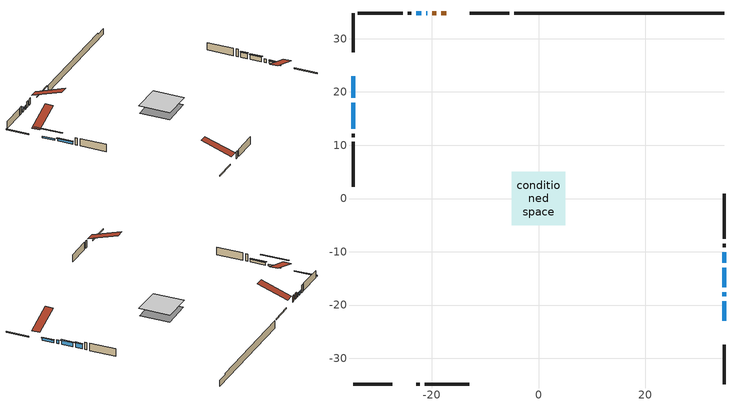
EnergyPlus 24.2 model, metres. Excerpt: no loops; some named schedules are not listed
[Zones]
conditioned space
 floor outside (Floor1 construction): -0.3,-0.3 -0.3,0.3 0.3,0.3 0.3,-0.3 z0.61
 floor adiabatic (AdiabaticFloorConstruction): -5.06,-5.06 -5.06,5.06 5.06,5.06 5.06,-5.06 z0.61
 floor foundation (Slab1 construction): -4.98,-4.88 -4.98,4.88 4.98,4.88 4.98,-4.88 z-1.83
 wall outside (RimJoist1 construction): -5.52,34.83 -12.91,34.83 / -34.83,-34.83 -27.44,-34.83 / -34.83,34.83 -34.83,27.44 / 34.83,-34.83 34.83,-27.44 z0.61:0.91
 wall outside (AdiabaticWallConstruction 1): -17.36,34.83 -18.26,34.83 / -19.18,34.83 -19.92,34.83 z0.61:2.64
 wall outside (AdiabaticWallConstruction): 34.83,-22.99 34.83,-19.31 z0.61:1.37; -34.83,22.99 -34.83,18.93 z0.61:1.12; 34.83,-18.38 34.83,-17.64 / -20.85,34.83 -21.11,34.83 z0.61:1.83; 34.83,-16.71 34.83,-13.03 z0.61:2.03; 34.83,-12.1 34.83,-10.06 z0.61:2.24; -22.03,34.83 -22.95,34.83 z0.61:1.58; -34.83,18 -34.83,13.13 z0.61:1.42
 wall outside (Wall1 construction): -23.88,34.83 -24.53,34.83 / -22.99,-34.83 -22.33,-34.83 / -34.83,12.2 -34.83,11.54 / 34.83,-9.13 34.83,-8.48 z0.61:3.05
 wall outside (Wall2 construction): -25.46,34.83 -33.9,34.83 / -21.4,-34.83 -12.96,-34.83 / -34.83,10.61 -34.83,2.17 / 34.83,-7.55 34.83,0.89 z0.61:3.05
 wall foundation (FoundationWall1 construction): -4.59,34.83,-1.83 -4.59,34.83,0.61 30.89,34.83,0.61 30.89,34.83,0.09 34.83,34.83,0.09 34.83,34.83,-1.83
 window (WindowConstruction): 34.83,-22.99 34.83,-19.31 z0.61:1.37
 window (WindowConstruction 7): -34.83,22.99 -34.83,18.93 z0.61:1.12
 window (WindowConstruction 5): 34.83,-18.38 34.83,-17.64 z0.61:1.83
 window (WindowConstruction 6): -20.85,34.83 -21.1,34.83 z0.61:1.83
 window (WindowConstruction 1): 34.83,-16.71 34.83,-13.03 z0.61:2.03
 window (WindowConstruction 2): 34.83,-12.1 34.83,-10.06 z0.61:2.23
 window (WindowConstruction 3): -22.03,34.83 -22.95,34.83 z0.61:1.58
 window (WindowConstruction 4): -34.83,18 -34.83,13.13 z0.61:1.42
 door (Door): -17.36,34.83 -18.25,34.83 z0.61:2.64
 door (Door 1): -19.18,34.83 -19.92,34.83 z0.61:2.64
 ceiling adiabatic (AdiabaticFloorConstruction): 5.06,-5.06 5.06,5.06 -5.06,5.06 -5.06,-5.06 z0.61
 roof outside (Roof1 construction): -16.43,34.83,3.05 -16.43,24.99,6.33 -13.84,24.99,6.33 -13.84,34.83,3.05; -23.92,-34.83,3.05 -23.92,-24.99,6.33 -26.51,-24.99,6.33 -26.51,-34.83,3.05; -34.83,23.92,3.05 -24.99,23.92,6.33 -24.99,26.51,6.33 -34.83,26.51,3.05; 34.83,-23.92,3.05 24.99,-23.92,6.33 24.99,-26.51,6.33 34.83,-26.51,3.05
shading: 34.83,-19.1 34.83,-23.19 35.24,-23.19 35.24,-19.1 z1.57; -34.83,16.29 -34.83,25.63 -35.24,25.63 -35.24,16.29 z3.76; 34.83,-12.82 34.83,-16.91 35.24,-16.91 35.24,-12.82 z2.23; 34.83,-9.86 34.83,-12.3 35.24,-12.3 35.24,-9.86 z2.44; -23.15,34.83 -21.83,34.83 -21.83,35.24 -23.15,35.24 z1.78; -34.83,12.93 -34.83,18.2 -35.24,18.2 -35.24,12.93 z1.62
[Building]
Building 1: Terrain=Suburbs
[Site:Location]
Edmonton Intl AP_AB: Latitude {deg}=53.31; Longitude {deg}=-113.58; Time Zone {hr}=-7; Elevation {m}=723; Keep Site Location Information=Yes
[Site:GroundTemperature:Shallow]
-1.56185, -3.61833, -3.78302, -2.80711, 1.11059, 5.01004, 8.39065, 10.5322, 10.7141, 8.97234, 5.67794, 1.89811
[Site:WaterMainsTemperature]
Calculation Method=Schedule; Temperature Schedule=mains temperature schedule
[Material] Roughness=Rough; Thermal Absorptance=0.9
Name | Thickness {m} | Conductivity {W/m-K} | Density {kg/m3} | Specific Heat {J/kg-K} | Solar Absorptance | Visible Absorptance
asphalt or fiberglass shingles | 0.00635 | 0.162714 | 1121.4 | 1465.45 | 0.4 | 0.4
concrete 4.0 in. | 0.1016 | 1.803125 | 2242.8 | 837.4 | 0.7 | 0.7
concrete 8.0 in. | 0.2032 | 1.803125 | 2242.8 | 837.4 | 0.7 | 0.7
door material | 0.04445 | 0.053851 | 512.64 | 1214.23 | 0.7 | 0.7
door material 1 | 0.04445 | 0.327969 | 512.64 | 1214.23 | 0.7 | 0.7
exterior vertical ins | 0.0460229 | 0.029427 | 32.04 | 1214.23 | 0.7 | 0.7
floor covering | 0.0127 | 0.0433444 | 54.468 | 1339.84 | 0.6 | 0.6
floor rigid ins; rim joist rigid ins; wall rigid ins 1 | 0.051816 | 0.029427 | 32.04 | 1214.23 | 0.7 | 0.7
floor rigid ins 1; wall rigid ins 2 | 0.512978 | 0.029427 | 32.04 | 1214.23 | 0.7 | 0.7
floor stud and cavity | 0.1397 | 0.0935367 | 92.3553 | 1139.71 | 0.7 | 0.7
floor stud and cavity 1 | 0.1397 | 1.75129 | 37.0049 | 1207.88 | 0.7 | 0.7
furniture material conditioned space 1 | 0.1524 | 0.115458 | 640.8 | 1214.23 | 0.6 | 0.6
gypsum board | 0.0127 | 0.160291 | 801 | 837.4 | 0.6 | 0.6
gypsum board 1 | 0.0127 | 0.160291 | 801 | 837.4 | 0.7 | 0.7
osb sheathing 0.5 in. | 0.0127 | 0.115458 | 512.64 | 1214.23 | 0.7 | 0.7
osb sheathing 0.75 in. | 0.01905 | 0.115458 | 512.64 | 1214.23 | 0.7 | 0.7
osb sheathing 2.0 in. | 0.0508 | 0.115458 | 512.64 | 1214.23 | 0.7 | 0.7
rim joist stud and cavity | 0.0508 | 0.0413573 | 125.044 | 1163.47 | 0.6 | 0.6
roof rigid ins; wall rigid ins | 0.103632 | 0.029427 | 32.04 | 1214.23 | 0.7 | 0.7
roof stud and cavity | 0.2032 | 0.146301 | 78.34581 | 1123.46 | 0.7 | 0.7
wall stud and cavity | 0.1397 | 0.404804 | 139.0536 | 1170.24 | 0.7 | 0.7
wall stud and cavity 1 | 0.1397 | 0.227988 | 139.0536 | 1170.24 | 0.7 | 0.7
wall stud and cavity 2 | 0.0889 | 0.380278 | 52.3479 | 1209.89 | 0.7 | 0.7
wall stud and cavity 3 | 0.0889 | 0.391764 | 83.0341 | 1211.67 | 0.7 | 0.7
wood siding | 0.0254 | 0.102417 | 544.68 | 1172.36 | 0.4 | 0.4
wood siding 1; wood siding 2; wood siding 3 | 0.0254 | 0.102417 | 544.68 | 1172.36 | 0.7 | 0.7
[WindowMaterial:SimpleGlazingSystem]
Name | U-Factor {W/m2-K} | Solar Heat Gain Coefficient
WindowMaterial | 1.71078 | 0.56
WindowMaterial 1 | 1.57337 | 0.59
WindowMaterial 2 | 1.59949 | 0.59
WindowMaterial 3 | 1.9396 | 0.47
WindowMaterial 4 | 2.98152 | 0.56
WindowMaterial 5 | 1.80106 | 0.54
WindowMaterial 6 | 3.242138 | 0.44
WindowMaterial 7 | 2.699889 | 0.41
[Construction]
AdiabaticFloorConstruction: floor stud and cavity 1, floor rigid ins 1, osb sheathing 0.75 in., floor covering
AdiabaticWallConstruction: wood siding 2, wall rigid ins 2, wall stud and cavity 2, gypsum board
AdiabaticWallConstruction 1: wood siding 3, wall rigid ins 2, wall stud and cavity 2, gypsum board
Door: door material
Door 1: door material 1
Floor1 construction: floor stud and cavity, floor rigid ins, osb sheathing 0.75 in., floor covering
FoundationWall1 construction: concrete 8.0 in., gypsum board 1
furniture construction conditioned space 1: furniture material conditioned space 1
PartitionWallConstruction: gypsum board, wall stud and cavity 3, gypsum board
RimJoist1 construction: wood siding 1, rim joist rigid ins, osb sheathing 2.0 in., rim joist stud and cavity
Roof1 construction: asphalt or fiberglass shingles, roof rigid ins, osb sheathing 0.75 in., roof stud and cavity, gypsum board
Slab1 construction: concrete 4.0 in.
Wall1 construction: wood siding, wall rigid ins, osb sheathing 0.5 in., wall stud and cavity, gypsum board
Wall2 construction: wood siding, wall rigid ins 1, osb sheathing 0.5 in., wall stud and cavity 1, gypsum board
WindowConstruction: WindowMaterial
WindowConstruction 1: WindowMaterial 1
WindowConstruction 2: WindowMaterial 2
WindowConstruction 3: WindowMaterial 3
WindowConstruction 4: WindowMaterial 4
WindowConstruction 5: WindowMaterial 5
WindowConstruction 6: WindowMaterial 6
WindowConstruction 7: WindowMaterial 7
[Zone]
conditioned space: Multiplier=1; Volume {m3}=595.3; Part of Total Floor Area=Yes
[Space]
conditioned space 1: Zone=conditioned space; Volume {m3}=595.3
[SurfaceProperty:ExposedFoundationPerimeter]
Slab1: Exposed Perimeter Calculation Method=TotalExposedPerimeter; Total Exposed Perimeter {m}=39.422
[InternalMass] Zone or ZoneList=conditioned space; Space or SpaceList=conditioned space 1
Name | Construction | Surface Area {m2}
furniture mass conditioned space 1 | furniture construction conditioned space 1 | 80.036
partition wall mass | PartitionWallConstruction | 200.09
[Lights]
interior lighting: Zone or ZoneList or Space or SpaceList=conditioned space 1; Schedule=interior lighting schedule; Design Level Calculation Method=LightingLevel; Lighting Level {W}=343.2; Return Air Fraction=0; Fraction Radiant=0.6; Fraction Visible=0.2; Fraction Replaceable=1
[People]
occupants: Zone or ZoneList or Space or SpaceList=conditioned space 1; Number of People Schedule=occupants schedule; Number of People Calculation Method=People; Number of People=3; Fraction Radiant=0.314171; Sensible Heat Fraction=0.56303; Activity Level Schedule=occupants activity schedule; Carbon Dioxide Generation Rate {m3/s-W}=0; Enable ASHRAE 55 Comfort Warnings=No; Mean Radiant Temperature Calculation Type=EnclosureAveraged
[ElectricEquipment] Zone or ZoneList or Space or SpaceList=conditioned space 1; Design Level Calculation Method=EquipmentLevel
Name | Schedule | Design Level {W} | Fraction Latent | Fraction Radiant | Fraction Lost
clothes dryer | clothes dryer schedule | 140.772 | 0.015 | 0.081 | 0.85
clothes washer | clothes washer schedule | 32.1985 | 0.03 | 0.162 | 0.7
cooking range | cooking range schedule | 215.147 | 0.08 | 0.432 | 0.2
dishwasher | dishwasher schedule | 66.8632 | 0.3 | 0.18 | 0.4
fridge | fridge schedule | 72.9452 | 0 | 0.6 | 0
mech vent bath fan 0 | mech vent bath fan 0 schedule | 50.2 | 0 | 0 | 1
mech vent bath fan 1 | mech vent bath fan 1 schedule | 50.2 | 0 | 0 | 1
mech vent house fan | mech vent house fan schedule | 0 | 0 | 0 | 1
mech vent house fan cfis | mech vent house fan cfis schedule | 0 | 0 | 0 | 0
mech vent range fan 0 | mech vent range fan 0 schedule | 57 | 0 | 0 | 1
misc plug loads | misc plug loads schedule | 494.7 | 0.045 | 0.513 | 0.1
whole house fan | Always On Discrete | 0 | 0 | 0 | 1
[OtherEquipment] Zone or ZoneList or Space or SpaceList=conditioned space 1; Design Level Calculation Method=EquipmentLevel
Name | Fuel Type | Schedule | Design Level {W} | Fraction Latent | Fraction Radiant | Fraction Lost
clothes dryer 1 | Electricity | clothes dryer schedule | 0 | 0.015 | 0.081 | 0.85
cooking range 1 | Electricity | cooking range schedule | 0 | 0.08 | 0.432 | 0.2
general water use latent | None | general water use schedule | 62.594 | 1 | 0 | 0
general water use sensible | None | general water use schedule | -61.6891 | 0 | 0.6 | 0
mech vent house fan latent load | None | Always On Discrete | 0 | 1 | 0 | 0
mech vent house fan sensible load | None | Always On Discrete | 0 | 0 | 0 | 0
water heater energy adjustment1 | NaturalGas | Always On Discrete | 0.01 | 0 | 0 | 1
[ZoneInfiltration:DesignFlowRate] Zone or ZoneList or Space or SpaceList=conditioned space 1; Schedule=Always On Discrete; Design Flow Rate Calculation Method=Flow/Zone; Design Flow Rate {m3/s}=0
infil flow; natural vent flow; whole house fan flow
[AvailabilityManager:Scheduled]
furnace airloop Availability Manager: Schedule=Always On Discrete
[Foundation:Kiva]
Foundation Kiva 1: Initial Indoor Air Temperature {C}=18; Wall Height Above Grade {m}=0.609996; Wall Depth Below Slab {m}=0.2032; Custom Block Material Name 1=exterior vertical ins; Custom Block Depth 1 {m}=2.43998; Custom Block X Position 1 {m}=0.2159; Custom Block Z Position 1 {m}=0
[Foundation:Kiva:Settings]
Soil Conductivity {W/m-K}=0.849921; Soil Density {kg/m3}=1842.3; Soil Specific Heat {J/kg-K}=418.7; Ground Solar Absorptivity=0.9; Ground Thermal Absorptivity=0.9; Ground Surface Roughness {m}=0.03; Far-Field Width {m}=40; Deep-Ground Boundary Condition=ZeroFlux; Deep-Ground Depth {m}=40; Minimum Cell Dimension {m}=0.2; Maximum Cell Growth Coefficient=3; Simulation Timestep=Timestep
[Exterior:Lights]
exterior lighting: Schedule=exterior lighting schedule; Design Level {W}=75.6
[EnergyManagementSystem:GlobalVariable]
furnace_airloop_Fan_RTF
infil_program_Qfan
infil_program_Qinf
natural_vent_program_Qnv
natural_vent_program_Qwhf
[EnergyManagementSystem:Sensor]
Name | Output:Variable or Output:Meter Index Key | Output:Variable or Output:Meter
airflow_gain | infil flow | Infiltration Sensible Heat Gain Energy
airflow_gain_1 | natural vent flow | Infiltration Sensible Heat Gain Energy
airflow_gain_2 | whole house fan flow | Infiltration Sensible Heat Gain Energy
airflow_loss | infil flow | Infiltration Sensible Heat Loss Energy
airflow_loss_1 | natural vent flow | Infiltration Sensible Heat Loss Energy
airflow_loss_2 | whole house fan flow | Infiltration Sensible Heat Loss Energy
clg_load_cond |  | Cooling:EnergyTransfer:Zone:CONDITIONED SPACE
clg_sp_s; clg_sp_s_1 | cooling setpoint | Schedule Value
clothes_dryer_exhaust_0_sch_s | clothes dryer exhaust 0 schedule | Schedule Value
cool_season | cooling season schedule | Schedule Value
htg_load_cond |  | Heating:EnergyTransfer:Zone:CONDITIONED SPACE
htg_sp_s; htg_sp_s_1 | heating setpoint | Schedule Value
ig_ee_conv | clothes dryer | Electric Equipment Convective Heating Energy
ig_ee_conv_2 | cooking range | Electric Equipment Convective Heating Energy
ig_ee_conv_4 | fridge | Electric Equipment Convective Heating Energy
ig_ee_conv_5 | misc plug loads | Electric Equipment Convective Heating Energy
ig_ee_conv_6 | whole house fan | Electric Equipment Convective Heating Energy
ig_ee_rad | clothes dryer | Electric Equipment Radiant Heating Energy
ig_ee_rad_2 | cooking range | Electric Equipment Radiant Heating Energy
ig_ee_rad_4 | fridge | Electric Equipment Radiant Heating Energy
ig_ee_rad_5 | misc plug loads | Electric Equipment Radiant Heating Energy
ig_ee_rad_6 | whole house fan | Electric Equipment Radiant Heating Energy
ig_lgt_conv | interior lighting | Lights Convective Heating Energy
ig_lgt_rad | interior lighting | Lights Radiant Heating Energy
ig_lgt_vis | interior lighting | Lights Visible Radiation Heating Energy
ig_oe_conv | clothes dryer 1 | Other Equipment Convective Heating Energy
ig_oe_conv_1 | cooking range 1 | Other Equipment Convective Heating Energy
ig_oe_conv_2 | general water use latent | Other Equipment Convective Heating Energy
ig_oe_conv_3 | general water use sensible | Other Equipment Convective Heating Energy
ig_oe_conv_4 | water heater energy adjustment1 | Other Equipment Convective Heating Energy
ig_oe_rad | clothes dryer 1 | Other Equipment Radiant Heating Energy
ig_oe_rad_1 | cooking range 1 | Other Equipment Radiant Heating Energy
ig_oe_rad_2 | general water use latent | Other Equipment Radiant Heating Energy
ig_oe_rad_3 | general water use sensible | Other Equipment Radiant Heating Energy
ig_oe_rad_4 | water heater energy adjustment1 | Other Equipment Radiant Heating Energy
ig_ppl_conv | occupants | People Convective Heating Energy
ig_ppl_rad | occupants | People Radiant Heating Energy
im_conv | furniture mass conditioned space 1 | Surface Inside Face Convection Heat Gain Energy
im_conv_1 | partition wall mass | Surface Inside Face Convection Heat Gain Energy
im_ig | furniture mass conditioned space 1 | Surface Inside Face Internal Gains Radiation Heat Gain Energy
im_ig_1 | partition wall mass | Surface Inside Face Internal Gains Radiation Heat Gain Energy
im_lgt | furniture mass conditioned space 1 | Surface Inside Face Lights Radiation Heat Gain Energy
im_lgt_1 | partition wall mass | Surface Inside Face Lights Radiation Heat Gain Energy
im_sol | furniture mass conditioned space 1 | Surface Inside Face Solar Radiation Heat Gain Energy
im_sol_1 | partition wall mass | Surface Inside Face Solar Radiation Heat Gain Energy
im_surf | furniture mass conditioned space 1 | Surface Inside Face Net Surface Thermal Radiation Heat Gain Energy
im_surf_1 | partition wall mass | Surface Inside Face Net Surface Thermal Radiation Heat Gain Energy
mech_vent_bath_fan_0_sch_s | mech vent bath fan 0 schedule | Schedule Value
mech_vent_bath_fan_1_sch_s | mech vent bath fan 1 schedule | Schedule Value
mech_vent_range_fan_0_sch_s | mech vent range fan 0 schedule | Schedule Value
mv_conv | mech vent bath fan 0 | Electric Equipment Convective Heating Energy
mv_conv_1 | mech vent bath fan 1 | Electric Equipment Convective Heating Energy
mv_conv_2 | mech vent house fan | Electric Equipment Convective Heating Energy
mv_conv_3 | mech vent house fan cfis | Electric Equipment Convective Heating Energy
mv_conv_4 | mech vent range fan 0 | Electric Equipment Convective Heating Energy
mv_conv_5 | mech vent house fan latent load | Other Equipment Convective Heating Energy
mv_conv_6 | mech vent house fan sensible load | Other Equipment Convective Heating Energy
mv_rad | mech vent bath fan 0 | Electric Equipment Radiant Heating Energy
mv_rad_1 | mech vent bath fan 1 | Electric Equipment Radiant Heating Energy
mv_rad_2 | mech vent house fan | Electric Equipment Radiant Heating Energy
mv_rad_3 | mech vent house fan cfis | Electric Equipment Radiant Heating Energy
mv_rad_4 | mech vent range fan 0 | Electric Equipment Radiant Heating Energy
mv_rad_5 | mech vent house fan latent load | Other Equipment Radiant Heating Energy
mv_rad_6 | mech vent house fan sensible load | Other Equipment Radiant Heating Energy
natural_vent_s | natural vent schedule | Schedule Value
out_pb_s |  | Site Outdoor Air Barometric Pressure
out_wt_s |  | Site Outdoor Air Humidity Ratio
site_vw_s |  | Site Wind Speed
ss_back_out | Window1 | Surface Window Shortwave from Zone Back Out Window Heat Transfer Rate
ss_back_out_1 | Window10 | Surface Window Shortwave from Zone Back Out Window Heat Transfer Rate
ss_back_out_2 | Window2 | Surface Window Shortwave from Zone Back Out Window Heat Transfer Rate
ss_back_out_3 | Window3 | Surface Window Shortwave from Zone Back Out Window Heat Transfer Rate
ss_back_out_4 | Window4 | Surface Window Shortwave from Zone Back Out Window Heat Transfer Rate
ss_back_out_5 | Window5 | Surface Window Shortwave from Zone Back Out Window Heat Transfer Rate
ss_back_out_6 | Window6 | Surface Window Shortwave from Zone Back Out Window Heat Transfer Rate
ss_back_out_7 | Window7 | Surface Window Shortwave from Zone Back Out Window Heat Transfer Rate
ss_conv | Door1 | Surface Inside Face Convection Heat Gain Energy
ss_conv_1 | Door2 | Surface Inside Face Convection Heat Gain Energy
ss_conv_2 | Window1 | Surface Inside Face Convection Heat Gain Energy
ss_conv_3 | Window10 | Surface Inside Face Convection Heat Gain Energy
ss_conv_4 | Window2 | Surface Inside Face Convection Heat Gain Energy
ss_conv_5 | Window3 | Surface Inside Face Convection Heat Gain Energy
ss_conv_6 | Window4 | Surface Inside Face Convection Heat Gain Energy
ss_conv_7 | Window5 | Surface Inside Face Convection Heat Gain Energy
ss_conv_8 | Window6 | Surface Inside Face Convection Heat Gain Energy
ss_conv_9 | Window7 | Surface Inside Face Convection Heat Gain Energy
ss_ig | Door1 | Surface Inside Face Internal Gains Radiation Heat Gain Energy
ss_ig_1 | Door2 | Surface Inside Face Internal Gains Radiation Heat Gain Energy
ss_ig_2 | Window1 | Surface Inside Face Internal Gains Radiation Heat Gain Energy
ss_ig_3 | Window10 | Surface Inside Face Internal Gains Radiation Heat Gain Energy
ss_ig_4 | Window2 | Surface Inside Face Internal Gains Radiation Heat Gain Energy
ss_ig_5 | Window3 | Surface Inside Face Internal Gains Radiation Heat Gain Energy
ss_ig_6 | Window4 | Surface Inside Face Internal Gains Radiation Heat Gain Energy
ss_ig_7 | Window5 | Surface Inside Face Internal Gains Radiation Heat Gain Energy
ss_ig_8 | Window6 | Surface Inside Face Internal Gains Radiation Heat Gain Energy
ss_ig_9 | Window7 | Surface Inside Face Internal Gains Radiation Heat Gain Energy
ss_lgt | Door1 | Surface Inside Face Lights Radiation Heat Gain Energy
ss_lgt_1 | Door2 | Surface Inside Face Lights Radiation Heat Gain Energy
ss_sol | Door1 | Surface Inside Face Solar Radiation Heat Gain Energy
ss_sol_1 | Door2 | Surface Inside Face Solar Radiation Heat Gain Energy
ss_surf | Door1 | Surface Inside Face Net Surface Thermal Radiation Heat Gain Energy
ss_surf_1 | Door2 | Surface Inside Face Net Surface Thermal Radiation Heat Gain Energy
ss_surf_2 | Window1 | Surface Inside Face Net Surface Thermal Radiation Heat Gain Energy
ss_surf_3 | Window10 | Surface Inside Face Net Surface Thermal Radiation Heat Gain Energy
ss_surf_4 | Window2 | Surface Inside Face Net Surface Thermal Radiation Heat Gain Energy
ss_surf_5 | Window3 | Surface Inside Face Net Surface Thermal Radiation Heat Gain Energy
ss_surf_6 | Window4 | Surface Inside Face Net Surface Thermal Radiation Heat Gain Energy
ss_surf_7 | Window5 | Surface Inside Face Net Surface Thermal Radiation Heat Gain Energy
ss_surf_8 | Window6 | Surface Inside Face Net Surface Thermal Radiation Heat Gain Energy
ss_surf_9 | Window7 | Surface Inside Face Net Surface Thermal Radiation Heat Gain Energy
ss_trans_in | Window1 | Surface Window Transmitted Solar Radiation Rate
ss_trans_in_1 | Window10 | Surface Window Transmitted Solar Radiation Rate
ss_trans_in_2 | Window2 | Surface Window Transmitted Solar Radiation Rate
ss_trans_in_3 | Window3 | Surface Window Transmitted Solar Radiation Rate
ss_trans_in_4 | Window4 | Surface Window Transmitted Solar Radiation Rate
ss_trans_in_5 | Window5 | Surface Window Transmitted Solar Radiation Rate
ss_trans_in_6 | Window6 | Surface Window Transmitted Solar Radiation Rate
ss_trans_in_7 | Window7 | Surface Window Transmitted Solar Radiation Rate
ss_trans_out | Window1 | Surface Inside Face Initial Transmitted Diffuse Transmitted Out Window Solar Radiation Rate
ss_trans_out_1 | Window10 | Surface Inside Face Initial Transmitted Diffuse Transmitted Out Window Solar Radiation Rate
ss_trans_out_2 | Window2 | Surface Inside Face Initial Transmitted Diffuse Transmitted Out Window Solar Radiation Rate
ss_trans_out_3 | Window3 | Surface Inside Face Initial Transmitted Diffuse Transmitted Out Window Solar Radiation Rate
ss_trans_out_4 | Window4 | Surface Inside Face Initial Transmitted Diffuse Transmitted Out Window Solar Radiation Rate
ss_trans_out_5 | Window5 | Surface Inside Face Initial Transmitted Diffuse Transmitted Out Window Solar Radiation Rate
ss_trans_out_6 | Window6 | Surface Inside Face Initial Transmitted Diffuse Transmitted Out Window Solar Radiation Rate
ss_trans_out_7 | Window7 | Surface Inside Face Initial Transmitted Diffuse Transmitted Out Window Solar Radiation Rate
s_conv | Floor1 | Surface Inside Face Convection Heat Gain Energy
s_conv_1 | FoundationWall1 | Surface Inside Face Convection Heat Gain Energy
s_conv_10 | Roof1:270 | Surface Inside Face Convection Heat Gain Energy
s_conv_11 | Roof1:90 | Surface Inside Face Convection Heat Gain Energy
s_conv_12 | Slab1 | Surface Inside Face Convection Heat Gain Energy
s_conv_13 | Wall1:0 | Surface Inside Face Convection Heat Gain Energy
s_conv_14 | Wall1:180 | Surface Inside Face Convection Heat Gain Energy
s_conv_15 | Wall1:270 | Surface Inside Face Convection Heat Gain Energy
s_conv_16 | Wall1:90 | Surface Inside Face Convection Heat Gain Energy
s_conv_17 | Wall2:0 | Surface Inside Face Convection Heat Gain Energy
s_conv_18 | Wall2:180 | Surface Inside Face Convection Heat Gain Energy
s_conv_19 | Wall2:270 | Surface Inside Face Convection Heat Gain Energy
s_conv_2 | inferred conditioned ceiling | Surface Inside Face Convection Heat Gain Energy
s_conv_20 | Wall2:90 | Surface Inside Face Convection Heat Gain Energy
s_conv_3 | inferred conditioned floor | Surface Inside Face Convection Heat Gain Energy
s_conv_4 | RimJoist1:0 | Surface Inside Face Convection Heat Gain Energy
s_conv_5 | RimJoist1:180 | Surface Inside Face Convection Heat Gain Energy
s_conv_6 | RimJoist1:270 | Surface Inside Face Convection Heat Gain Energy
s_conv_7 | RimJoist1:90 | Surface Inside Face Convection Heat Gain Energy
s_conv_8 | Roof1:0 | Surface Inside Face Convection Heat Gain Energy
s_conv_9 | Roof1:180 | Surface Inside Face Convection Heat Gain Energy
s_ig | Floor1 | Surface Inside Face Internal Gains Radiation Heat Gain Energy
s_ig_1 | FoundationWall1 | Surface Inside Face Internal Gains Radiation Heat Gain Energy
s_ig_10 | Roof1:270 | Surface Inside Face Internal Gains Radiation Heat Gain Energy
s_ig_11 | Roof1:90 | Surface Inside Face Internal Gains Radiation Heat Gain Energy
s_ig_12 | Slab1 | Surface Inside Face Internal Gains Radiation Heat Gain Energy
s_ig_13 | Wall1:0 | Surface Inside Face Internal Gains Radiation Heat Gain Energy
s_ig_14 | Wall1:180 | Surface Inside Face Internal Gains Radiation Heat Gain Energy
s_ig_15 | Wall1:270 | Surface Inside Face Internal Gains Radiation Heat Gain Energy
s_ig_16 | Wall1:90 | Surface Inside Face Internal Gains Radiation Heat Gain Energy
s_ig_17 | Wall2:0 | Surface Inside Face Internal Gains Radiation Heat Gain Energy
s_ig_18 | Wall2:180 | Surface Inside Face Internal Gains Radiation Heat Gain Energy
s_ig_19 | Wall2:270 | Surface Inside Face Internal Gains Radiation Heat Gain Energy
s_ig_2 | inferred conditioned ceiling | Surface Inside Face Internal Gains Radiation Heat Gain Energy
s_ig_20 | Wall2:90 | Surface Inside Face Internal Gains Radiation Heat Gain Energy
s_ig_3 | inferred conditioned floor | Surface Inside Face Internal Gains Radiation Heat Gain Energy
s_ig_4 | RimJoist1:0 | Surface Inside Face Internal Gains Radiation Heat Gain Energy
s_ig_5 | RimJoist1:180 | Surface Inside Face Internal Gains Radiation Heat Gain Energy
s_ig_6 | RimJoist1:270 | Surface Inside Face Internal Gains Radiation Heat Gain Energy
s_ig_7 | RimJoist1:90 | Surface Inside Face Internal Gains Radiation Heat Gain Energy
s_ig_8 | Roof1:0 | Surface Inside Face Internal Gains Radiation Heat Gain Energy
s_ig_9 | Roof1:180 | Surface Inside Face Internal Gains Radiation Heat Gain Energy
s_lgt | Floor1 | Surface Inside Face Lights Radiation Heat Gain Energy
s_lgt_1 | FoundationWall1 | Surface Inside Face Lights Radiation Heat Gain Energy
s_lgt_10 | Roof1:270 | Surface Inside Face Lights Radiation Heat Gain Energy
s_lgt_11 | Roof1:90 | Surface Inside Face Lights Radiation Heat Gain Energy
s_lgt_12 | Slab1 | Surface Inside Face Lights Radiation Heat Gain Energy
s_lgt_13 | Wall1:0 | Surface Inside Face Lights Radiation Heat Gain Energy
s_lgt_14 | Wall1:180 | Surface Inside Face Lights Radiation Heat Gain Energy
s_lgt_15 | Wall1:270 | Surface Inside Face Lights Radiation Heat Gain Energy
s_lgt_16 | Wall1:90 | Surface Inside Face Lights Radiation Heat Gain Energy
